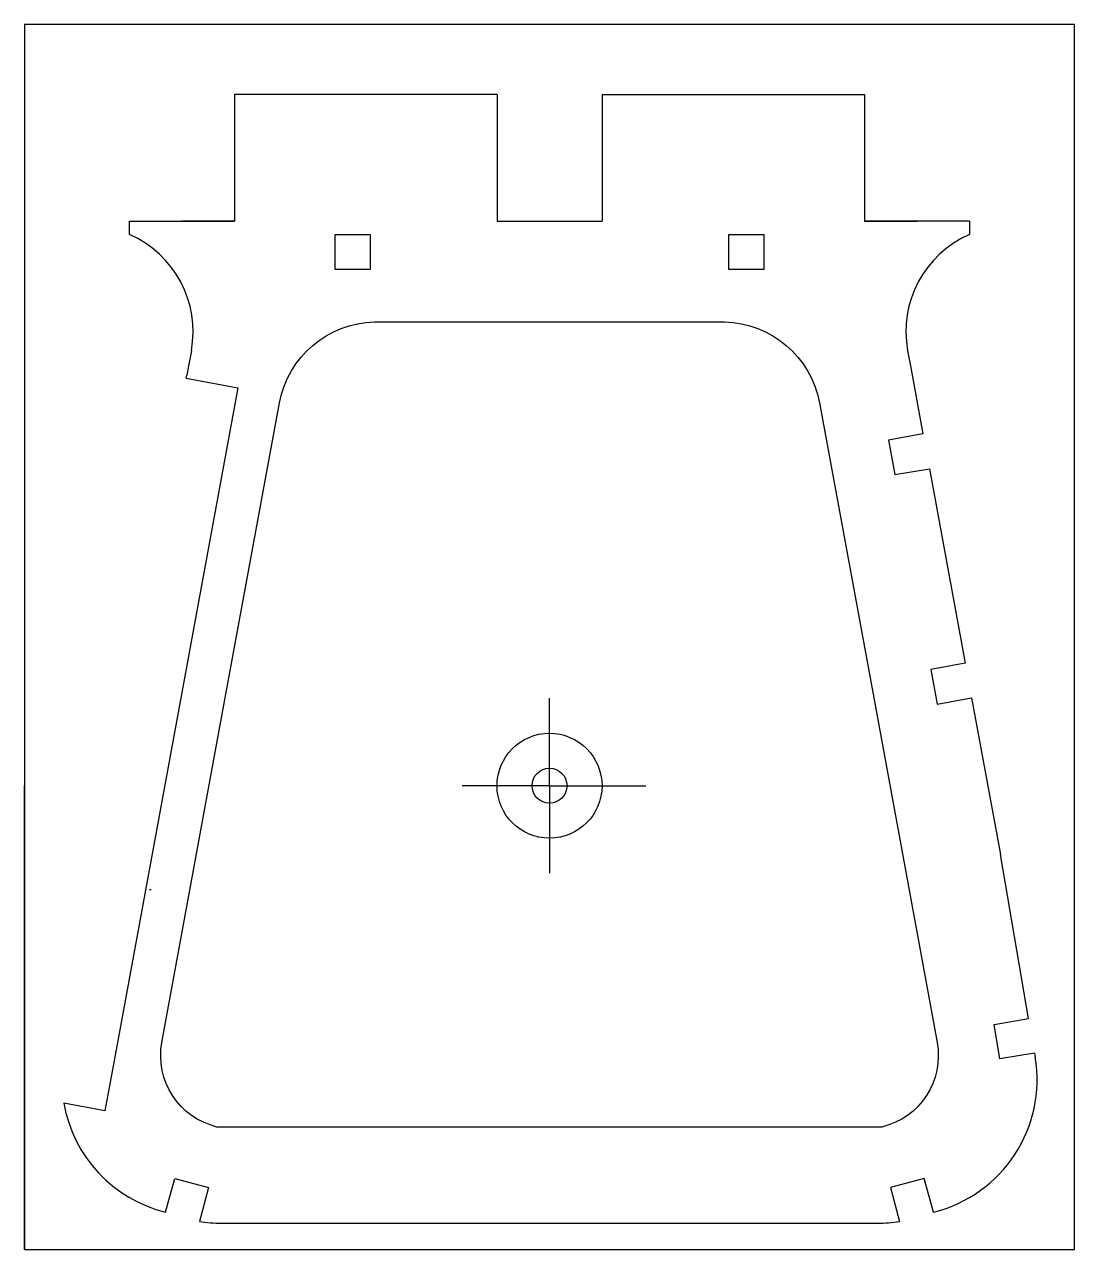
# Model space of a CAD drawing. Header units: millimetres. Extents: x -30.6 to 29.4, y -36.1 to 33.9.
import ezdxf

# ---------------------------------------------------------------- set-up
doc = ezdxf.new("R2010")
doc.units = ezdxf.units.MM
doc.layers.get('0').update_dxf_attribs({"linetype": 'CONTINUOUS'})

msp = doc.modelspace()

# ---------------------------------------------------------------- linework, layer by layer
for p, q in [((-3.6, 29.9), (-18.6, 29.9)), ((-18.6, 29.9), (-18.6, 29.292)), ((-3.6, 29.9), (-3.6, 22.664)), ((2.4, 29.9), (2.4, 22.664)), ((2.4, 29.9), (2.4, 22.664)), ((2.4, 29.9), (17.4, 29.9)), ((17.4, 29.9), (17.4, 29.292)), ((-18.6, 29.292), (-18.6, 22.664)), ((17.4, 29.292), (17.4, 22.664)), ((-24.6, 21.9), (-24.6, 22.664)), ((-24.6, 22.664), (-18.6, 22.664)), ((-18.6, 22.664), (-21.6, 22.664)), ((-3.6, 22.664), (2.4, 22.664)), ((17.4, 22.664), (20.4, 22.664)), ((23.4, 22.664), (17.4, 22.664)), ((23.4, 22.664), (23.4, 21.9)), ((-12.85, 21.9), (-10.85, 21.9)), ((-12.85, 19.9), (-12.85, 21.9)), ((-10.85, 21.9), (-10.85, 19.9)), ((-10.85, 19.9), (-12.85, 19.9)), ((-21.066, 15.258), (-21.225, 14.396)), ((19.866, 15.258), (20.025, 14.396)), ((-21.225, 14.396), (-21.323, 13.864)), ((20.025, 14.396), (20.74, 10.51)), ((-21.356, 13.683), (-21.323, 13.864)), ((-21.356, 13.683), (-18.406, 13.14)), ((-18.406, 13.14), (-25.465, -25.21)), ((20.74, 10.51), (18.773, 10.148)), ((18.773, 10.148), (19.135, 8.181)), ((19.135, 8.181), (21.108, 8.51)), ((21.108, 8.51), (23.154, -2.6)), ((23.154, -2.6), (21.187, -2.962)), ((21.187, -2.962), (21.549, -4.929)), ((-0.6, -9.6), (-0.6, -4.6)), ((21.549, -4.929), (23.516, -4.567)), ((23.516, -4.567), (25.164, -13.523)), ((-30.6, -36.1), (-30.6, -9.6)), ((-0.6, -9.6), (-5.6, -9.6)), ((-0.6, -9.6), (-0.1, -9.6)), ((-0.6, -9.6), (-0.6, -14.6)), ((-0.1, -9.6), (4.9, -9.6)), ((26.773, -22.901), (25.164, -13.523)), ((-23.45, -15.523), (-23.364, -15.523)), ((24.802, -23.239), (26.773, -22.901)), ((25.14, -25.21), (24.802, -23.239)), ((27.111, -24.872), (25.14, -25.21)), ((27.111, -24.872), (27.15, -25.1)), ((-25.465, -25.21), (-26.01, -28.167)), ((-26.01, -28.167), (-28.348, -27.736)), ((-22.536, -33.965), (-22.012, -32.035)), ((-22.012, -32.035), (-20.082, -32.559)), ((20.812, -32.035), (18.882, -32.559)), ((21.336, -33.965), (20.812, -32.035)), ((-20.082, -32.559), (-20.6, -34.491)), ((18.882, -32.559), (19.4, -34.491)), ((-19.35, -34.6), (18.15, -34.6))]:
    msp.add_line(p, q)
for points in [[(29.4, -36.1), (29.4, 23.9), (29.4, 33.9), (-30.6, 33.9), (-30.6, 23.9), (-30.6, -36.1)], [(9.65, 21.9), (11.65, 21.9), (11.65, 19.9), (9.65, 19.9)]]:
    msp.add_lwpolyline(points, close=True)
msp.add_lwpolyline([(21.549, -24.262, -0.398806), (18.4, -29.1), (-0.6, -29.1), (-19.6, -29.1, -0.398806), (-22.749, -24.262), (-19.125, -4.579), (-16.021, 12.287, -0.355813), (-10.6, 16.9), (-0.6, 16.9), (9.4, 16.9, -0.355813), (14.821, 12.287), (17.925, -4.579)], format="xyb", close=True)
for radius in [3, 1, 1]:
    msp.add_circle((-0.6, -9.6), radius)
for centre, radius, start, end in [((-27.016, 16.354), 6.05, -10.43048, 66.46413), ((-27.016, 16.354), 6.05, -10.43048, 66.46413), ((25.816, 16.354), 6.05, 113.53587, 190.43048), ((25.816, 16.354), 6.05, 113.53587, 190.43048), ((19.487, -26.413), 7.775, -76.24072, 9.7242), ((-20.687, -26.413), 7.775, 189.7988, 256.24072), ((-19.35, -27.404), 7.196, 259.99686, 270), ((18.15, -27.404), 7.196, 270, 280.00314)]:
    msp.add_arc(centre, radius, start, end)

doc.saveas('drawing.dxf')
